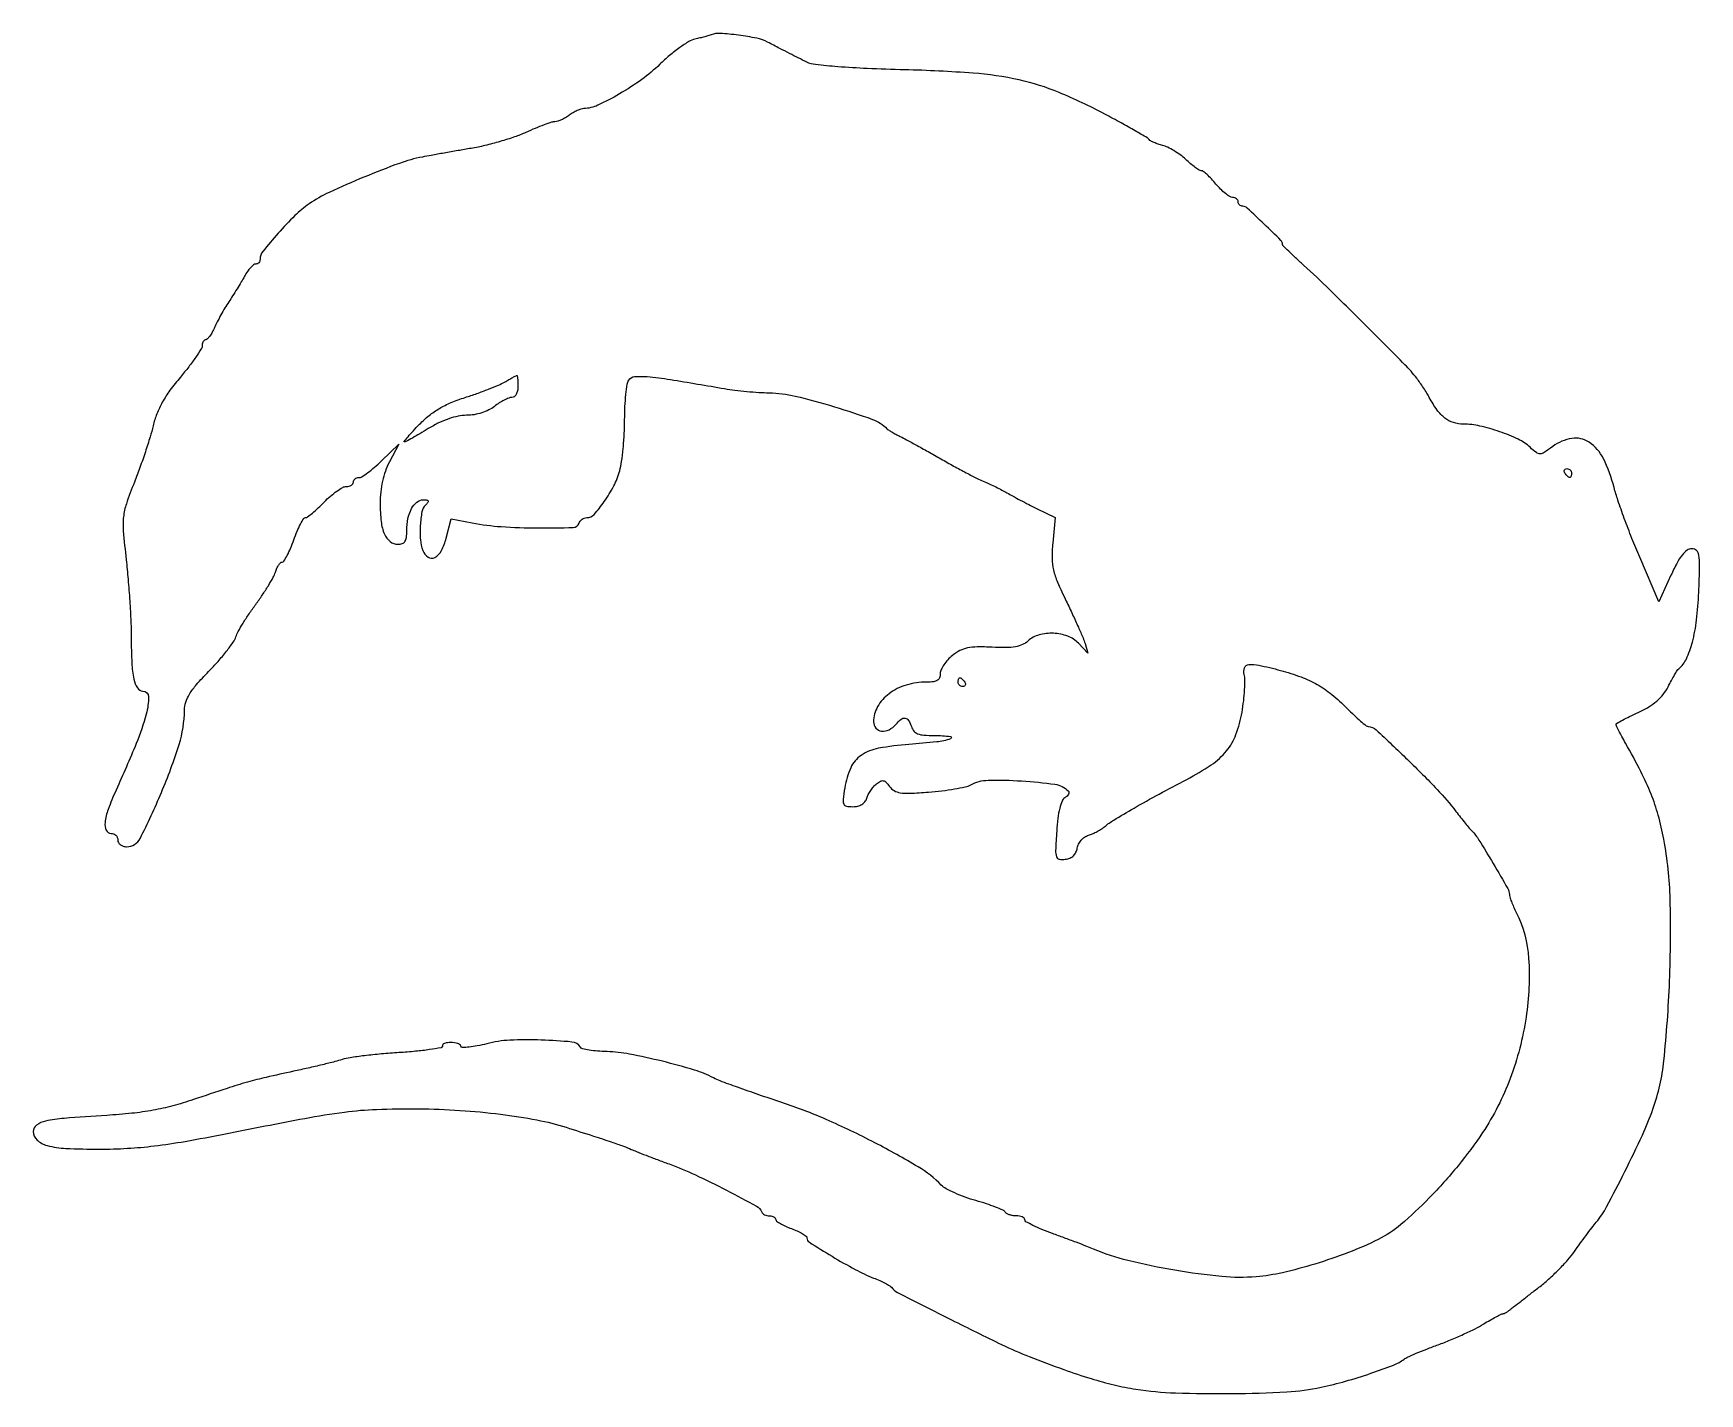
# Model space of a CAD drawing. Extents: x 0 to 375, y 0 to 306.
import ezdxf

# ---------------------------------------------------------------- set-up
doc = ezdxf.new("R2010")
doc.units = 0

msp = doc.modelspace()

# ---------------------------------------------------------------- linework, layer by layer
for points in [[(152.5, 305.565291, -0.022664), (151.94568, 305.377378, -0.005364), (151.004574, 305.116118, -0.00551), (149.915327, 304.839098, -0.005408), (148.813443, 304.584342, 0.082342), (147.446333, 304.037182, 0.01936), (145.384052, 302.675007, 0.019428), (143.105369, 300.901756, 0.018025), (140.911533, 298.913831, -0.036552), (136.874541, 295.51923, -0.024816), (131.837576, 292.244462, -0.023259), (126.954939, 289.700354, -0.10277), (123.814077, 288.968197, 0.075104), (123.175991, 288.855954, 0.026944), (122.315803, 288.514453, 0.026012), (121.398558, 288.032474, 0.027942), (120.55887, 287.468197, -0.028205), (119.721736, 286.906274, -0.02676), (118.812172, 286.431283, -0.027774), (117.962891, 286.099703, -0.079338), (117.338506, 286, 0.078933), (116.567546, 285.877528, 0.008845), (114.884153, 285.295709, 0.010566), (112.894945, 284.52053, 0.008389), (110.779635, 283.602415, -0.023641), (108.257602, 282.598004, -0.011926), (104.994643, 281.560424, -0.011817), (101.565468, 280.646747, -0.017197), (98.5, 280.017777, 0.000989), (95.526771, 279.507527, 0.000834), (92.38125, 278.955896, 0.000841), (89.512777, 278.442943, 0.002338), (87.5, 278.069789, 0.040435), (82.334189, 276.646702, 0.010747), (74.364189, 273.545036, 0.010618), (66.551584, 270.11351, 0.042755), (62.034195, 267.523697, 0.041839), (58.846086, 264.894352, 0.018228), (55.058206, 260.917549, 0.012255), (51.627171, 256.845004, 0.170526), (51, 255.059543, -0.090797), (50.925934, 254.655042, -0.095621), (50.713794, 254.311241, -0.099623), (50.397404, 254.081193, -0.10794), (50.02568, 254, 0.174662), (49.551578, 253.829173, 0.033835), (48.880465, 253.192187, 0.032305), (48.162454, 252.302921, 0.024937), (47.495269, 251.25, -0.006109), (46.756879, 249.981497, -0.003238), (45.812407, 248.426563, -0.003221), (44.825834, 246.848623, -0.004985), (43.951526, 245.5, 0.011776), (43.102785, 244.151029, 0.007924), (42.194903, 242.573437, 0.007984), (41.364492, 241.018016, 0.015652), (40.7627, 239.75, -0.022266), (40.24567, 238.696768, -0.030915), (39.685021, 237.807813, -0.031569), (39.155244, 237.162778, -0.20794), (38.780762, 237, 0.1624), (38.482945, 236.900648, 0.096215), (38.229349, 236.620099, 0.077551), (38.058025, 236.201343, 0.058455), (38, 235.706719, -0.141696), (37.775961, 234.932032, -0.010581), (36.551817, 233.080591, -0.013986), (34.958436, 230.91044, -0.010149), (33.070014, 228.582805, 0.018229), (30.740476, 225.614712, 0.029633), (29.012459, 222.917221, 0.033633), (27.775079, 220.310887, 0.03626), (26.934198, 217.626086, -0.015885), (26.264891, 215.138172, -0.006499), (25.20538, 211.802663, -0.006422), (23.973867, 208.246835, -0.008168), (22.742153, 205, 0.01183), (20.922519, 200.095356, 0.05651), (20.275507, 197.184262, 0.04768), (20.241933, 193.991515, 0.006881), (20.883651, 187.5, -0.006891), (21.316222, 183.123273, -0.004982), (21.682441, 178.234375, -0.005032), (21.937429, 173.58093, -0.010904), (22.019337, 170, 0.010852), (22.150681, 164.231965, 0.042196), (22.609142, 160.692525, 0.082435), (23.405847, 158.684152, 0.262985), (24.616631, 158, -0.412622), (25.911005, 156.712643, -0.067247), (25.407322, 152.82539, -0.03236), (23.154785, 146.20258, -0.008104), (18.614952, 135.721487, 0.017617), (16.831622, 131.379682, 0.060149), (16.12362, 128.413973, 0.138919), (16.404024, 126.696967, 0.291034), (17.5, 126, -0.099038), (18.072457, 125.885486, -0.097945), (18.559375, 125.559375, -0.097945), (18.885486, 125.072457, -0.099038), (19, 124.5, 0.130615), (19.152727, 123.925327, 0.101713), (19.581727, 123.438408, 0.088826), (20.226178, 123.112155, 0.072991), (20.990364, 123, 0.283143), (24.029403, 124.870959, 0.016542), (28.804296, 135.172544, 0.024008), (32.798646, 146.015915, 0.075438), (33.988131, 153.661276, -0.076702), (34.279097, 155.500995, -0.061966), (35.120636, 157.317981, -0.041197), (36.705864, 159.447738, -0.012802), (39.421183, 162.375265, 0.012523), (41.549343, 164.667176, 0.014378), (43.460974, 166.961926, 0.013553), (44.964815, 168.987191, 0.076216), (45.560939, 170.192002, -0.049262), (46.07153, 171.380477, -0.011375), (47.168733, 173.266177, -0.011641), (48.538568, 175.389262, -0.011142), (50.025221, 177.478012, 0.011454), (51.509183, 179.565732, 0.012032), (52.870943, 181.685729, 0.011747), (53.956952, 183.567539, 0.051457), (54.452853, 184.75, -0.031772), (54.774942, 185.611447, -0.042778), (55.178914, 186.339063, -0.049274), (55.600501, 186.849039, -0.197907), (55.966957, 187, 0.260659), (56.377326, 187.229527, 0.016652), (57.082841, 188.46875, 0.020975), (57.847816, 190.083964, 0.013793), (58.597114, 192, -0.013593), (59.345537, 193.916056, -0.020702), (60.107845, 195.53125, -0.016274), (60.810208, 196.772568, -0.261568), (61.215211, 197, 0.16256), (61.69349, 197.159719, 0.011977), (62.792867, 198.028125, 0.015676), (64.072553, 199.159263, 0.011209), (65.434296, 200.5, -0.021384), (66.851733, 201.839887, -0.025538), (68.299928, 202.971875, -0.025603), (69.594575, 203.785711, -0.128196), (70.416629, 204, 0.061281), (71.022092, 204.074486, 0.079791), (71.534885, 204.29375, 0.097574), (71.87816, 204.618607, 0.15585), (72, 205, -0.120028), (72.092897, 205.381408, -0.100696), (72.354802, 205.70625, -0.091942), (72.746511, 205.924415, -0.081379), (73.207837, 206, 0.142857), (73.885621, 206.197687, 0.016561), (75.204805, 207.101562, 0.018839), (76.730312, 208.313887, 0.01434), (78.309913, 209.75), (82.204151, 213.5), (80.102075, 209.514809, 0.035325), (79.195203, 207.455164, 0.030562), (78.53549, 205.186897, 0.029254), (78.134154, 202.753251, 0.026243), (78, 200.199068, 0.028059), (78.231172, 196.082961, 0.075435), (78.990877, 193.258917, 0.123643), (80.268828, 191.610301, 0.167888), (82.035184, 191, 0.085483), (82.990789, 191.164578, 0.166449), (83.589776, 191.64008, 0.113493), (83.909521, 192.532812, 0.029486), (84, 194.065741, -0.049411), (84.268585, 196.776962, -0.074288), (85.07261, 199.008731, -0.097291), (86.280754, 200.478336, -0.173912), (87.735184, 201, -0.029237), (88.541333, 200.952822, -0.277924), (88.803163, 200.75, -0.267255), (88.75179, 200.416301, -0.027593), (88.2, 199.8, 0.152596), (87.408344, 198.288766, 0.030439), (87.042782, 195.22688, 0.033005), (87.068761, 191.986361, 0.073232), (87.606989, 189.581787, 0.156028), (88.779722, 188.119549, 0.27502), (90.276953, 188.046875, 0.151022), (91.793662, 189.571638, 0.059143), (92.863988, 192.374126), (93.965405, 196.748252), (98.732703, 195.820172, 0.030966), (105.264424, 194.963845, 0.016383), (113.43257, 194.672243, 0.007683), (121.418885, 194.771625, 0.313902), (122.743613, 195.75, -0.08538), (123.002565, 196.227761, -0.069008), (123.423676, 196.632812, -0.069339), (123.936846, 196.90634, -0.08804), (124.464644, 197, 0.209492), (126.128308, 197.729043, 0.03284), (128.430289, 200.580846, 0.035784), (130.557016, 204.113354, 0.049934), (131.891873, 207.548828, 0.032228), (132.31602, 209.574756, 0.011159), (132.672747, 212.542468, 0.011033), (132.921253, 215.838803, 0.0126), (133.009736, 219, -0.010958), (133.083248, 221.975541, -0.013965), (133.287663, 224.712641, -0.01192), (133.574654, 226.972622, -0.103914), (133.926535, 227.915372, -0.234243), (135.214275, 228.698327, -0.043692), (138.062308, 228.694819, -0.018253), (143.282984, 228.038481, -0.001891), (155.5, 225.999812, 0.011822), (157.776504, 225.666253, 0.007041), (160.5, 225.371617, 0.007045), (163.223899, 225.154356, 0.012088), (165.5, 225.060237, -0.054004), (171.374701, 224.321722, -0.015741), (180.185748, 221.935879, -0.012412), (188.75708, 219.088404, -0.115842), (192, 216.98124, 0.061287), (192.331712, 216.710546, 0.008649), (193.0875, 216.252627, 0.009755), (194.006163, 215.741262, 0.008161), (195, 215.233804, -0.009849), (196.390134, 214.518072, -0.002004), (198.821875, 213.192212, -0.002112), (201.636711, 211.627278, -0.001979), (204.5, 210.004598, 0.004322), (207.363292, 208.399598, 0.004686), (210.178125, 206.887753, 0.00442), (212.613441, 205.636344, 0.022669), (214, 205.016306, -0.012808), (215.137586, 204.534285, -0.00712), (216.5, 203.891816, -0.007098), (217.861353, 203.201872, -0.011391), (219, 202.570843, 0.008077), (220.246227, 201.869355, 0.003166), (221.986673, 200.940574, 0.003132), (223.882141, 199.959537, 0.003898), (225.656758, 199.072459), (229.813515, 197.034967), (229.293869, 191.267483, 0.023892), (229.148272, 187.809726, 0.055851), (229.4508, 185.241979, 0.044984), (230.359355, 182.489011, 0.011175), (232.344197, 178.172892, -0.004035), (233.759132, 175.208316, -0.004661), (235.058328, 172.359835, -0.004186), (236.115571, 169.928808, -0.02712), (236.570637, 168.672892), (237.227102, 166.5), (235.074596, 168.75, 0.11297), (232.665826, 170.336953, 0.078279), (229.457931, 170.991655, 0.07873), (226.223131, 170.627669, 0.117125), (223.736501, 169.261536, -0.077677), (222.473373, 168.433032, -0.063002), (220.923772, 167.954291, -0.042545), (218.799926, 167.765267, -0.013778), (215.643006, 167.840501, 0.014362), (212.288006, 167.916531, 0.049289), (210.122898, 167.68931, 0.067815), (208.430617, 167.093571, 0.04819), (206.735246, 166.006385, 0.039364), (205.688661, 165.040723, 0.03907), (204.803479, 163.920676, 0.041909), (204.191405, 162.818515, 0.106188), (204, 161.92742, -0.088913), (203.833601, 160.999076, -0.163905), (203.356713, 160.408917, -0.111745), (202.468239, 160.09096, -0.030285), (200.967881, 160, 0.071332), (196.345054, 159.33712, 0.089343), (192.475718, 157.405308, 0.103052), (189.913526, 154.508313, 0.130424), (189, 151.065741, 0.180579), (189.514857, 149.686655, 0.188049), (190.797894, 149.011458, 0.144023), (192.491902, 149.308195, 0.10503), (194, 150.5, -0.049928), (195.167969, 151.651501, -0.208031), (196.099629, 151.907655, -0.225842), (196.87, 151.396156, -0.058342), (197.5, 150, 0.099826), (198.053821, 149.001303, 0.125779), (198.91423, 148.393217, 0.074087), (200.317905, 148.083615, 0.017298), (202.734054, 148, -0.02933), (206.263492, 147.792784, -0.796939), (206.321256, 147.258847, -0.056336), (203.198575, 146.559681, -0.008927), (196.934683, 145.995289, 0.027275), (190.130993, 145.129716, 0.103605), (186.18541, 143.519152, 0.13928), (183.854646, 140.751926, 0.066146), (182.50576, 136.25, 0.010296), (182.135082, 133.589224, 0.132314), (182.27923, 132.603941, 0.251171), (182.875644, 132.131171, 0.044556), (184.344714, 132, 0.056828), (185.449739, 132.126, 0.080484), (186.364461, 132.499534, 0.089418), (187.04579, 133.105197, 0.089848), (187.471338, 133.909695, -0.044616), (187.817231, 134.735848, -0.027416), (188.360443, 135.641044, -0.027375), (189.001582, 136.484331, -0.043348), (189.646939, 137.121948, -0.045117), (190.532909, 137.731396, -0.176845), (191.177374, 137.836925, -0.156079), (191.788089, 137.505332, -0.033098), (192.575791, 136.565463, 0.101093), (193.629538, 135.607304, 0.097855), (194.986754, 135.125172, 0.047771), (197.152835, 135.015097, 0.007698), (201.376336, 135.269194, 0.011308), (204.373719, 135.564187, 0.01288), (207.226659, 135.985084, 0.012102), (209.620989, 136.461559, 0.067793), (210.843016, 136.915985, -0.11774), (214.752674, 137.943476, -0.021377), (222.30443, 137.791279, -0.019282), (229.803798, 137.027784, -0.16276), (232.800263, 135.53307, -0.197587), (232.931252, 135.219103, -0.120116), (232.83663, 134.822119, -0.084447), (232.519066, 134.39699, -0.051837), (232.022792, 134.014086, 0.15905), (231.38274, 133.256905, 0.036593), (230.860685, 131.644659, 0.029687), (230.449697, 129.3943, 0.014425), (230.17981, 126.482929, 0.004922), (229.946569, 122.147325, 0.085959), (230.125516, 120.752495, 0.280137), (230.758825, 120.190924, 0.080093), (232.128058, 120.164469, 0.064294), (233.168975, 120.451361, 0.09022), (233.974902, 120.976277, 0.093693), (234.523736, 121.734257, 0.074776), (234.813355, 122.702721, -0.081809), (235.09572, 123.600989, -0.062352), (235.672301, 124.457747, -0.061927), (236.447332, 125.151613, -0.077916), (237.313355, 125.571001, 0.028651), (238.260105, 125.919547, 0.019291), (239.298298, 126.419278, 0.019464), (240.268455, 126.982657, 0.036091), (241, 127.524134, -0.041536), (243.006782, 128.976016, -0.005331), (247.587556, 131.676176, -0.006069), (253.207007, 134.818206, -0.00456), (259.462391, 138.143285, 0.028797), (264.944774, 141.4075, 0.072174), (268.378469, 144.534649, 0.082474), (270.516372, 148.239199, 0.046906), (271.875332, 153.244915, 0.013785), (272.245929, 155.804665, 0.014757), (272.464857, 158.323506, 0.014442), (272.526257, 160.49209, 0.06463), (272.362242, 161.75, -0.159273), (272.446879, 163.229201, -0.279004), (273.388709, 163.950517, -0.082349), (275.669598, 163.825128, -0.010294), (280.5, 162.643905, -0.023263), (285.152004, 161.169431, -0.041021), (288.804084, 159.470348, -0.042138), (292.063767, 157.232248, -0.026136), (295.5, 154.106208, 0.008039), (297.085086, 152.555774, 0.011656), (298.537448, 151.242999, 0.007395), (299.783137, 150.200439, 0.160513), (300.223229, 150.032894, -0.178436), (302.073136, 149.253801, -0.004079), (309.106299, 142.570162, -0.009727), (315.76102, 135.886951, -0.028197), (320, 130.929479, 0.00391), (321.033722, 129.59443, 0.004097), (322.072388, 128.296474, 0.003933), (322.987053, 127.190364, 0.018142), (323.544299, 126.574024, -0.053767), (325.171381, 124.494508, -0.005635), (328.382771, 119.200171, -0.003121), (331.645017, 113.603267, -0.131115), (332, 112.272827, 0.078719), (332.087342, 111.721492, 0.012324), (332.454472, 110.679896, 0.013444), (332.954795, 109.464129, 0.011363), (333.547139, 108.205962, -0.099717), (336.342335, 97.863709, -0.054266), (335.771357, 84.666782, -0.051204), (332.194145, 70.886511, -0.057926), (325.984161, 58.722361, -0.024868), (320.464908, 51.270169, -0.021627), (313.982101, 44.032617, -0.022024), (307.580132, 38.031816, -0.063108), (302.5, 34.681833, -0.022545), (295.792044, 31.751644, -0.01761), (288.274372, 29.163698, -0.018001), (280.986357, 27.222378, -0.035187), (275.04998, 26.300971, -0.045187), (267.321484, 26.352541, -0.017742), (256.750424, 27.76109, -0.017857), (246.210609, 29.937747, -0.040618), (238.5, 32.497722, 0.007473), (236.932554, 33.136177, 0.002287), (234.545312, 34.054645, 0.002289), (231.862868, 35.0586, 0.002503), (229.25, 36.008069, -0.011658), (226.854686, 36.928465, -0.018015), (224.835938, 37.845024, -0.012691), (223.256869, 38.68242, -0.270796), (223, 39.121925, 0.206891), (222.854895, 39.457594, 0.082664), (222.429836, 39.742066, 0.063024), (221.802069, 39.935538, 0.043295), (221.059017, 40, -0.040617), (220.277049, 40.063627, -0.04316), (219.531956, 40.252805, -0.047314), (218.926653, 40.530021, -0.123927), (218.586146, 40.860612, 0.152271), (218.108518, 41.27532, 0.010485), (216.436354, 41.96622, 0.01418), (214.366942, 42.704046, 0.010145), (212.01461, 43.415864, -0.017918), (209.575019, 44.195674, -0.018839), (207.238723, 45.136656, -0.018854), (205.292545, 46.09669, -0.075781), (204.23748, 46.894174, 0.065148), (199.041431, 50.997271, 0.015066), (189.282456, 56.432477, 0.016197), (178.326867, 61.665823, 0.023709), (168.349754, 65.487899, -0.002861), (163.152748, 67.234112, -0.003725), (158.415935, 68.895438, -0.002788), (154.46775, 70.338191, -0.033881), (152.998803, 71.000641, 0.049767), (148.732384, 72.764081, 0.012608), (141.489639, 74.747369, 0.013043), (134.085865, 76.371772, 0.041271), (129.04314, 76.915451, -0.014586), (126.913227, 77.030738, -0.020656), (125.029685, 77.266558, -0.017371), (123.526319, 77.572241, -0.196618), (123.04314, 77.919833, 0.233968), (121.150405, 79.086106, 0.01397), (114.260348, 79.532031, 0.021397), (107.163719, 79.488784, 0.052126), (102, 78.692308, -0.015406), (99.867783, 78.201184, -0.02457), (98.017708, 77.928297, -0.021518), (96.567756, 77.849508, -0.314519), (96.166667, 78.122844, 0.23888), (95.459147, 78.767142, 0.065825), (93.922773, 78.980883, 0.071704), (92.47549, 78.782254, 0.334512), (92, 78.151061, -0.363579), (91.699832, 77.792833, -0.006987), (89.135937, 77.373968, -0.013384), (85.988193, 76.99058, -0.008132), (82.25, 76.697767, 0.00701), (78.297224, 76.397074, 0.007738), (74.482812, 75.993465, 0.007266), (71.239618, 75.551545, 0.03879), (69.5, 75.148811, -0.013927), (67.84283, 74.677326, -0.003233), (65.03125, 73.980728, -0.003334), (61.782812, 73.221034, -0.003259), (58.5, 72.49882, 0.004334), (52.398296, 71.142701, 0.012117), (48.153955, 70.051716, 0.01023), (43.592493, 68.659212, 0.002386), (36, 66.130305, -0.016596), (31.375511, 64.734645, -0.019972), (26.944236, 63.743837, -0.018482), (22.174267, 63.056667, -0.011258), (16.5, 62.581168, 0.004001), (6.97248, 61.921853, 0.034813), (2.775012, 61.301673, 0.101987), (0.737151, 60.392702, 0.241531), (0, 58.955728, 0.210508), (0.840665, 57.047455, 0.120875), (3.085917, 55.819991, 0.05381), (7.330953, 55.16885, 0.011172), (14.886809, 55, 0.014323), (21.174686, 55.180156, 0.015957), (27.218184, 55.720664, 0.013127), (34.1189, 56.745009, 0.00576), (43.20255, 58.446214, -0.002203), (61.054763, 61.92124, -0.014807), (69.968962, 63.343654, -0.023419), (77.195011, 63.936004, -0.010865), (86.612069, 64.060616, -0.014), (95.969892, 63.718936, -0.014989), (105.082347, 62.8555, -0.016036), (113.291022, 61.560104, -0.029495), (119.84687, 59.903146, -0.00108), (126.023629, 57.933446, -0.003762), (130.000931, 56.622564, -0.005522), (132.727949, 55.667279, -0.018049), (134.5, 54.951093, 0.010725), (135.656575, 54.463833, 0.001953), (137.821875, 53.61558, 0.002101), (140.364808, 52.643101, 0.001906), (143, 51.659474, -0.020048), (148.912338, 49.204756, -0.011156), (155.918339, 45.76909, -0.005052), (162.672213, 42.181011, -0.177472), (163.833333, 40.859979, 0.122441), (164.065095, 40.530801, 0.064319), (164.484896, 40.252619, 0.058029), (165.016766, 40.063981, 0.056284), (165.583333, 40, -0.054453), (166.125284, 39.940803, -0.074133), (166.583854, 39.765261, -0.093743), (166.891571, 39.505797, -0.172514), (167, 39.200888, 0.237366), (167.191819, 38.819597, 0.026408), (168.028125, 38.264741, 0.027614), (169.159144, 37.679133, 0.018895), (170.5, 37.13616, -0.019351), (171.840823, 36.591778, -0.028178), (172.971875, 36.001915, -0.027267), (173.80592, 35.441571, -0.235383), (174, 35.052148, 0.257494), (174.551572, 34.052124, 0.005135), (179.665493, 30.899503, 0.012637), (184.855663, 27.949099, 0.027624), (189, 26.016226, -0.010909), (190.376845, 25.429259, -0.013881), (191.61875, 24.825424, -0.01186), (192.622677, 24.271699, -0.10286), (193, 23.932148, 0.117534), (194.391127, 22.751447, 0.001087), (206.533075, 16.620504, 0.003627), (217.804103, 11.062045, 0.020076), (224.000779, 8.363147, 0.005937), (231.794034, 5.44092, 0.01255), (237.9157, 3.400232, 0.015682), (243.116188, 1.987182, 0.019889), (248, 1.026769, 0.030061), (256.919385, 0.183189, 0.011165), (269.526486, 0.033601, 0.010722), (281.922649, 0.429257, 0.039546), (289.684624, 1.462994, 0.015966), (295.120604, 2.812769, 0.012839), (300.874023, 4.598739, 0.011027), (305.947268, 6.443252, 0.070446), (308.328005, 7.779415, -0.057073), (309.112841, 8.24781, -0.006068), (311.065101, 9.100759, -0.007423), (313.425201, 10.056927, -0.0059), (316, 11.021041, 0.011265), (318.761917, 12.089146, 0.009031), (321.68635, 13.358816, 0.009149), (324.348922, 14.631756, 0.022852), (326.230128, 15.68392, -0.006277), (327.700044, 16.571236, -0.00893), (329.029642, 17.319651, -0.005575), (330.157704, 17.912212, -0.118684), (330.522334, 18, 0.104553), (330.815464, 18.061972, 0.023522), (331.274092, 18.291335, 0.023399), (331.788566, 18.612137, 0.020792), (332.292206, 18.991778, -0.005892), (333.034801, 19.587048, -0.000745), (334.65465, 20.850582, -0.000875), (336.582549, 22.344385, -0.000727), (338.638517, 23.92691, 0.019471), (340.815282, 25.736276, 0.01396), (343.108156, 27.917044, 0.014131), (345.177735, 30.119631, 0.029254), (346.638517, 31.972872, -0.004467), (347.885244, 33.726744, -0.003516), (349.265952, 35.60487, -0.003554), (350.573812, 37.332182, -0.008761), (351.564724, 38.576013, 0.049987), (353.880929, 42.032833, 0.006456), (357.977055, 49.948395, 0.008007), (361.920828, 58.14176, 0.022853), (364.307642, 64, 0.059782), (366.761188, 74.881335, 0.015604), (368.03689, 92.781689, 0.016443), (368.166834, 111.191552, 0.040166), (366.731919, 124.663234, 0.020492), (365.482312, 130.063869, 0.027439), (363.885661, 134.830407, 0.023737), (361.593235, 139.888145, 0.010802), (358.145619, 146.280416, -0.004443), (357.323465, 147.759449, -0.006548), (356.630276, 149.073692, -0.003321), (356.066679, 150.195339, -0.115252), (356, 150.48077, -0.269942), (356.134001, 150.710886, -0.004615), (357.458611, 151.446501, -0.010361), (359.062103, 152.275164, -0.006538), (360.965485, 153.178667, 0.026278), (363.34736, 154.426752, 0.043681), (365.187403, 155.747354, 0.049427), (366.606832, 157.234193, 0.048644), (367.715485, 158.978314, -0.007437), (368.443492, 160.363523, -0.00959), (369.155123, 161.61238, -0.007668), (369.78378, 162.632125, -0.079357), (370.110468, 163, 0.114791), (371.82991, 165.234007, 0.042806), (373.165637, 168.988187, 0.034526), (374.111884, 173.982463, 0.01936), (374.602826, 180.144272, 0.003672), (374.806644, 186.235659, 0.045662), (374.656151, 188.542084, 0.167823), (374.100551, 189.586326, 0.189543), (373.048515, 190, 0.156334), (371.982979, 189.658494, 0.071102), (370.912867, 188.636749, 0.044442), (369.745836, 186.846612, 0.014646), (368.350933, 184.028421), (365.609918, 178.056843), (361.322135, 188.082055, -0.006904), (359.572286, 192.334827, -0.006059), (357.860253, 196.822932, -0.006099), (356.413199, 200.912308, -0.018121), (355.558146, 203.760276, 0.049656), (353.150859, 210.260801, 0.132573), (349.928006, 213.953941, 0.189577), (346.0699, 214.796363, 0.119795), (341.768471, 212.986945, -0.012569), (339.822534, 211.622535, -0.138598), (338.925123, 211.334155, -0.174101), (338.10112, 211.597437, -0.02256), (336.663999, 212.805751, 0.074905), (334.008645, 214.601803, 0.02784), (329.826963, 216.318292, 0.028133), (325.355755, 217.592348, 0.055391), (321.687294, 218, -0.077046), (319.425985, 218.35053, -0.089026), (317.499187, 219.366312, -0.071654), (315.749101, 221.18933, -0.032644), (314, 224, 0.014321), (313.437699, 224.981997, 0.007747), (312.692962, 226.158942, 0.00771), (311.896985, 227.33479, 0.012054), (311.17248, 228.31891, 0.029846), (308.500516, 231.375306, 0.001888), (300.092713, 239.84319, 0.003013), (291.612669, 248.218042, 0.009151), (285.709829, 253.770595, -0.003451), (283.904414, 255.430488, -0.005471), (282.383512, 256.879715, -0.001608), (281.086397, 258.151224, -0.200668), (281, 258.357828, 0.199057), (280.594673, 259.335603, 0.004373), (276.857218, 263.004146, 0.004514), (273.063881, 266.597414, 0.189545), (272.040055, 267, -0.095097), (271.643068, 267.076194, -0.096931), (271.305516, 267.29375, -0.098816), (271.079547, 267.618419, -0.103124), (271, 268, 0.125288), (270.902913, 268.381375, 0.10078), (270.629588, 268.70625, 0.090227), (270.220738, 268.924595, 0.077793), (269.739023, 269, -0.141439), (269.097348, 269.185221, -0.028544), (268.120532, 269.88125, -0.028041), (267.041218, 270.851507, -0.023026), (266, 272, 0.014806), (264.992186, 273.149038, 0.020186), (264.013522, 274.11875, 0.017476), (263.15989, 274.845802, 0.169224), (262.717333, 275, -0.141415), (262.261743, 275.131484, -0.01568), (261.354077, 275.743554, -0.018108), (260.301586, 276.561853, -0.013727), (259.206356, 277.531249, 0.028967), (257.986937, 278.546031, 0.022873), (256.560617, 279.501868, 0.023403), (255.15015, 280.268513, 0.051784), (254, 280.685221, -0.018821), (253.006239, 280.972876, -0.021941), (252.0875, 281.322129, -0.021586), (251.345434, 281.680875, -0.109669), (251, 281.978956, 0.100605), (250.549765, 282.381779, 0.001969), (247.85625, 283.943368, 0.00464), (244.676793, 285.730961, 0.003086), (241, 287.724045, 0.02466), (230.707304, 292.585425, 0.043561), (221.751297, 295.40378, 0.036143), (211.36537, 296.926295, 0.01203), (196, 297.683563, -0.004292), (187.532314, 297.969621, -0.008916), (180.934983, 298.367163, -0.008031), (175.939021, 298.83857, -0.08688), (174, 299.403427, -0.001812), (172.058326, 300.366429, -0.001786), (170.114197, 301.34814, -0.001518), (167.915669, 302.476605, -0.000785), (165.173646, 303.90003, 0.069547), (162.733907, 304.767233, 0.018003), (158.61006, 305.460899, 0.015806), (154.487678, 305.87051, 0.110341)], [(109, 226.5, -0.048608), (108.903496, 225.509664, -0.076532), (108.613486, 224.707828, -0.101284), (108.172818, 224.186439, -0.168371), (107.634859, 224, 0.093082), (106.942281, 223.86994, 0.025453), (105.923842, 223.4125, 0.024811), (104.800769, 222.765499, 0.023566), (103.727129, 222, -0.052704), (102.442899, 221.192691, -0.036846), (100.854971, 220.554327, -0.035885), (99.13503, 220.139181, -0.041299), (97.452869, 220, 0.050533), (95.54804, 219.806993, 0.033366), (93.424678, 219.22238, 0.030163), (91.164414, 218.278236, 0.023906), (88.845576, 217, -0.004131), (86.942126, 215.850366, -0.006193), (85.260033, 214.88125, -0.002833), (83.817355, 214.084405, -0.125394), (83.486088, 214, -0.6302), (83.422348, 214.133265, -0.006398), (84.283187, 215.173486, -0.010716), (85.426066, 216.46207, -0.005859), (86.879088, 217.994846, -0.031463), (89.035943, 219.954299, -0.035936), (91.331989, 221.534333, -0.033598), (93.961168, 222.849158, -0.022308), (97.127977, 224.012103, 0.008273), (99.75086, 224.892605, 0.008093), (102.362593, 225.865578, 0.008014), (104.62645, 226.793041, 0.02999), (106, 227.481822, -0.003051), (106.9761, 228.038984, -0.004519), (107.839062, 228.514392, -0.002104), (108.578033, 228.908825, -0.086535), (108.75, 228.964565, -0.414292), (108.849529, 228.889727, -0.009861), (108.926563, 228.255216, -0.015886), (108.982046, 227.456125, -0.009388)], [(346, 207, -0.042167), (345.967655, 206.617151, -0.061769), (345.870461, 206.29375, -0.081139), (345.727648, 206.07446, -0.210953), (345.559017, 206, -0.151918), (345.34829, 206.065539, -0.038439), (345.066025, 206.29375, -0.035638), (344.768994, 206.617226, -0.029505), (344.5, 207, -0.082592), (344.343488, 207.3821, -0.161196), (344.3746, 207.70625, -0.182303), (344.586039, 207.921712, -0.108972), (344.940983, 208, -0.093332), (345.345238, 207.923877, -0.09642), (345.688914, 207.70625, -0.099167), (345.918938, 207.381556, -0.105053)], [(209.5, 160, -0.082592), (209.656512, 159.6179, -0.161196), (209.6254, 159.29375, -0.182303), (209.413961, 159.078288, -0.108972), (209.059017, 159, -0.093332), (208.654762, 159.076123, -0.09642), (208.311086, 159.29375, -0.099167), (208.081062, 159.618444, -0.105053), (208, 160, -0.042167), (208.032345, 160.382849, -0.061769), (208.129539, 160.70625, -0.081139), (208.272352, 160.92554, -0.210953), (208.440983, 161, -0.151918), (208.65171, 160.934461, -0.038439), (208.933975, 160.70625, -0.035638), (209.231006, 160.382774, -0.029505)]]:
    msp.add_lwpolyline(points, format="xyb", close=True)

doc.saveas('drawing.dxf')
